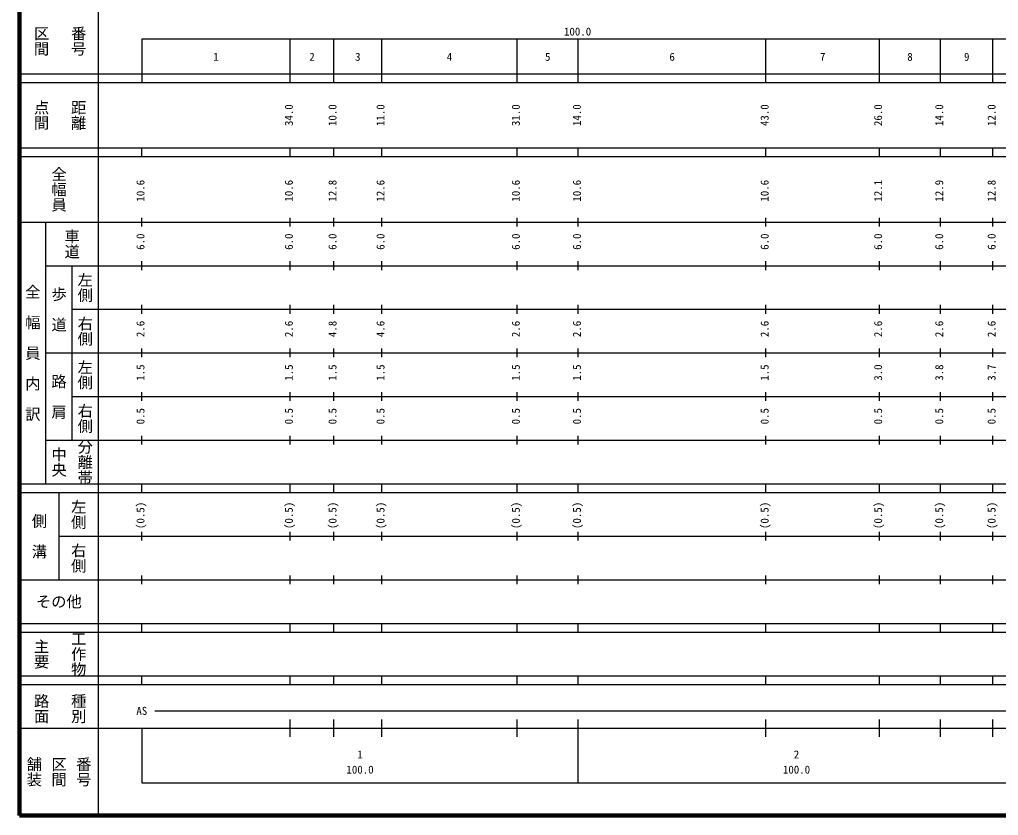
# Model space of a CAD drawing. Units: millimetres on the paper, enlarged 1000 times. Extents: x 40000 to 680000, y 20000 to 380000.
# Drawn here: x 40000 to 264259, y 20000 to 202409 of the extents above; entities that cross this region are included whole.
import ezdxf
from ezdxf.enums import TextEntityAlignment as Align

# ---------------------------------------------------------------- set-up
doc = ezdxf.new("R2010")
doc.units = ezdxf.units.MM
doc.header["$LTSCALE"] = 1000
doc.layers.add('M-TTL', color=2, linetype='Continuous', lineweight=140)
doc.layers.add('M-TTL-BAND', color=7, linetype='Continuous', lineweight=25)
doc.styles.add('@ＭＳ ゴシック', font='')
doc.styles.add('ＭＳ ゴシック', font='')
doc.styles.get('@ＭＳ ゴシック').set_extended_font_data('@MS Gothic')
doc.styles.get('ＭＳ ゴシック').set_extended_font_data('MS Gothic')

msp = doc.modelspace()

# ---------------------------------------------------------------- linework, layer by layer
at = {"layer": 'M-TTL'}
for p, q in [((40000, 380000), (40000, 20000)), ((40000, 20000), (680000, 20000))]:
    msp.add_line(p, q, dxfattribs=at)
at = {"layer": 'M-TTL-BAND'}
for p, q in [((58000, 370000), (58000, 20000)), ((68000, 198000), (579000, 198000)), ((68000, 198000), (68000, 188000)), ((102000, 188000), (102000, 198000)), ((112000, 188000), (112000, 198000)), ((123000, 188000), (123000, 198000)), ((154000, 188000), (154000, 198000)), ((168000, 188000), (168000, 198000)), ((211000, 188000), (211000, 198000)), ((237000, 188000), (237000, 198000)), ((251000, 188000), (251000, 198000)), ((263000, 188000), (263000, 198000)), ((40000, 190000), (579000, 190000)), ((40000, 188000), (579000, 188000)), ((40000, 173000), (579000, 173000)), ((68000, 171000), (68000, 173000)), ((102000, 171000), (102000, 173000)), ((112000, 171000), (112000, 173000)), ((123000, 171000), (123000, 173000)), ((154000, 171000), (154000, 173000)), ((168000, 171000), (168000, 173000)), ((211000, 171000), (211000, 173000)), ((237000, 171000), (237000, 173000)), ((251000, 171000), (251000, 173000)), ((263000, 171000), (263000, 173000)), ((40000, 171000), (579000, 171000)), ((68000, 155000), (68000, 157000)), ((102000, 155000), (102000, 157000)), ((112000, 155000), (112000, 157000)), ((123000, 155000), (123000, 157000)), ((154000, 155000), (154000, 157000)), ((168000, 155000), (168000, 157000)), ((211000, 155000), (211000, 157000)), ((237000, 155000), (237000, 157000)), ((251000, 155000), (251000, 157000)), ((263000, 155000), (263000, 157000)), ((40000, 156000), (579000, 156000)), ((46000, 96000), (46000, 156000)), ((46000, 146000), (579000, 146000)), ((52000, 146000), (52000, 106000)), ((68000, 145000), (68000, 147000)), ((102000, 145000), (102000, 147000)), ((112000, 145000), (112000, 147000)), ((123000, 145000), (123000, 147000)), ((154000, 145000), (154000, 147000)), ((168000, 145000), (168000, 147000)), ((211000, 145000), (211000, 147000)), ((237000, 145000), (237000, 147000)), ((251000, 145000), (251000, 147000)), ((263000, 145000), (263000, 147000)), ((68000, 135000), (68000, 137000)), ((102000, 135000), (102000, 137000)), ((112000, 135000), (112000, 137000)), ((123000, 135000), (123000, 137000)), ((154000, 135000), (154000, 137000)), ((168000, 135000), (168000, 137000)), ((211000, 135000), (211000, 137000)), ((237000, 135000), (237000, 137000)), ((251000, 135000), (251000, 137000)), ((263000, 135000), (263000, 137000)), ((52000, 136000), (579000, 136000)), ((46000, 126000), (579000, 126000)), ((68000, 125000), (68000, 127000)), ((102000, 125000), (102000, 127000)), ((112000, 125000), (112000, 127000)), ((123000, 125000), (123000, 127000)), ((154000, 125000), (154000, 127000)), ((168000, 125000), (168000, 127000)), ((211000, 125000), (211000, 127000)), ((237000, 125000), (237000, 127000)), ((251000, 125000), (251000, 127000)), ((263000, 125000), (263000, 127000)), ((68000, 115000), (68000, 117000)), ((102000, 115000), (102000, 117000)), ((112000, 115000), (112000, 117000)), ((123000, 115000), (123000, 117000)), ((154000, 115000), (154000, 117000)), ((168000, 115000), (168000, 117000)), ((211000, 115000), (211000, 117000)), ((237000, 115000), (237000, 117000)), ((251000, 115000), (251000, 117000)), ((263000, 115000), (263000, 117000)), ((52000, 116000), (579000, 116000)), ((46000, 106000), (579000, 106000)), ((68000, 105000), (68000, 107000)), ((102000, 105000), (102000, 107000)), ((112000, 105000), (112000, 107000)), ((123000, 105000), (123000, 107000)), ((154000, 105000), (154000, 107000)), ((168000, 105000), (168000, 107000)), ((211000, 105000), (211000, 107000)), ((237000, 105000), (237000, 107000)), ((251000, 105000), (251000, 107000)), ((263000, 105000), (263000, 107000)), ((40000, 96000), (579000, 96000)), ((68000, 94000), (68000, 96000)), ((102000, 94000), (102000, 96000)), ((112000, 94000), (112000, 96000)), ((123000, 94000), (123000, 96000)), ((154000, 94000), (154000, 96000)), ((168000, 94000), (168000, 96000)), ((211000, 94000), (211000, 96000)), ((237000, 94000), (237000, 96000)), ((251000, 94000), (251000, 96000)), ((263000, 94000), (263000, 96000)), ((40000, 94000), (579000, 94000)), ((49000, 94000), (49000, 74000)), ((49000, 84000), (579000, 84000)), ((68000, 83000), (68000, 85000)), ((102000, 83000), (102000, 85000)), ((112000, 83000), (112000, 85000)), ((123000, 83000), (123000, 85000)), ((154000, 83000), (154000, 85000)), ((168000, 83000), (168000, 85000)), ((211000, 83000), (211000, 85000)), ((237000, 83000), (237000, 85000)), ((251000, 83000), (251000, 85000)), ((263000, 83000), (263000, 85000)), ((68000, 73000), (68000, 75000)), ((102000, 73000), (102000, 75000)), ((112000, 73000), (112000, 75000)), ((123000, 73000), (123000, 75000)), ((154000, 73000), (154000, 75000)), ((168000, 73000), (168000, 75000)), ((211000, 73000), (211000, 75000)), ((237000, 73000), (237000, 75000)), ((251000, 73000), (251000, 75000)), ((263000, 73000), (263000, 75000)), ((40000, 74000), (579000, 74000)), ((40000, 64000), (579000, 64000)), ((68000, 62000), (68000, 64000)), ((102000, 62000), (102000, 64000)), ((112000, 62000), (112000, 64000)), ((123000, 62000), (123000, 64000)), ((154000, 62000), (154000, 64000)), ((168000, 62000), (168000, 64000)), ((211000, 62000), (211000, 64000)), ((237000, 62000), (237000, 64000)), ((251000, 62000), (251000, 64000)), ((263000, 62000), (263000, 64000)), ((40000, 62000), (579000, 62000)), ((40000, 52000), (579000, 52000)), ((68000, 50000), (68000, 52000)), ((102000, 50000), (102000, 52000)), ((112000, 50000), (112000, 52000)), ((123000, 50000), (123000, 52000)), ((154000, 50000), (154000, 52000)), ((168000, 50000), (168000, 52000)), ((211000, 50000), (211000, 52000)), ((237000, 50000), (237000, 52000)), ((251000, 50000), (251000, 52000)), ((263000, 50000), (263000, 52000)), ((40000, 50000), (579000, 50000)), ((71000, 44000), (565000, 44000)), ((102000, 38000), (102000, 42000)), ((112000, 38000), (112000, 42000)), ((123000, 38000), (123000, 42000)), ((154000, 38000), (154000, 42000)), ((168000, 27500), (168000, 42000)), ((211000, 38000), (211000, 42000)), ((237000, 38000), (237000, 42000)), ((251000, 38000), (251000, 42000)), ((263000, 38000), (263000, 42000)), ((40000, 40000), (579000, 40000)), ((68000, 40000), (68000, 27500)), ((68000, 27500), (579000, 27500))]:
    msp.add_line(p, q, dxfattribs=at)

# ---------------------------------------------------------------- texts
at = {"layer": 'M-TTL-BAND', "style": '@ＭＳ ゴシック'}
for s, p in [('区間', (45000, 197500)), ('番号', (53500, 197500)), ('点間', (45000, 180500)), ('距離', (53500, 180500)), ('全幅員', (49000, 163500)), ('車道', (52000, 151000)), ('左側', (55000, 141000)), ('全\u3000幅\u3000員\u3000内\u3000訳', (43000, 126000)), ('歩\u3000道', (49000, 136000)), ('右側', (55000, 131000)), ('左側', (55000, 121000)), ('路\u3000肩', (49000, 116000)), ('右側', (55000, 111000)), ('分離帯', (55000, 101000)), ('中央', (49000, 101000)), ('左側', (53500, 89000)), ('側\u3000溝', (44500, 84000)), ('右側', (53500, 79000)), ('工作物', (53500, 57000)), ('主要', (45000, 57000)), ('路面', (45000, 44500)), ('種別', (53500, 44500)), ('舗装', (43333, 30000)), ('区間', (49000, 30000)), ('番号', (54667, 30000))]:
    msp.add_text(s, height=2566, rotation=270, dxfattribs=at).set_placement(p, align=Align.MIDDLE_CENTER)
at = {"layer": 'M-TTL-BAND', "style": 'ＭＳ ゴシック'}
for s, p in [('100.0', (167844, 198195)), ('1', (85000, 192405)), ('2', (107000, 192405)), ('3', (117500, 192405)), ('4', (138500, 192405)), ('5', (161000, 192405)), ('6', (189500, 192405)), ('7', (224000, 192405)), ('8', (244000, 192405)), ('9', (257000, 192405)), ('AS', (68000, 42500)), ('1', (118000, 32523)), ('2', (218000, 32523)), ('100.0', (118000, 29033)), ('100.0', (218000, 29033))]:
    msp.add_text(s, height=1833, dxfattribs=at).set_placement(p, align=Align.BOTTOM_CENTER)
for s, p in [('34.0', (103154, 180500)), ('10.0', (113154, 180500)), ('11.0', (124154, 180500)), ('31.0', (155154, 180500)), ('14.0', (169154, 180500)), ('43.0', (212154, 180500)), ('26.0', (238154, 180500)), ('14.0', (252154, 180500)), ('12.0', (264154, 180500)), ('10.6', (69154, 163174)), ('10.6', (103154, 163174)), ('12.8', (113154, 163174)), ('12.6', (124154, 163174)), ('10.6', (155154, 163174)), ('10.6', (169154, 163174)), ('10.6', (212154, 163174)), ('12.1', (238154, 163174)), ('12.9', (252154, 163174)), ('12.8', (264154, 163174)), ('6.0', (69154, 151500)), ('6.0', (103154, 151500)), ('6.0', (113154, 151500)), ('6.0', (124154, 151500)), ('6.0', (155154, 151500)), ('6.0', (169154, 151500)), ('6.0', (212154, 151500)), ('6.0', (238154, 151500)), ('6.0', (252154, 151500)), ('6.0', (264154, 151500)), ('2.6', (69154, 131500)), ('2.6', (103154, 131500)), ('4.8', (113154, 131500)), ('4.6', (124154, 131500)), ('2.6', (155154, 131500)), ('2.6', (169154, 131500)), ('2.6', (212154, 131500)), ('2.6', (238154, 131500)), ('2.6', (252154, 131500)), ('2.6', (264154, 131500)), ('1.5', (69154, 121500)), ('1.5', (103154, 121500)), ('1.5', (113154, 121500)), ('1.5', (124154, 121500)), ('1.5', (155154, 121500)), ('1.5', (169154, 121500)), ('1.5', (212154, 121500)), ('3.0', (238154, 121500)), ('3.8', (252154, 121500)), ('3.7', (264154, 121500)), ('0.5', (69154, 111500)), ('0.5', (103154, 111500)), ('0.5', (113154, 111500)), ('0.5', (124154, 111500)), ('0.5', (155154, 111500)), ('0.5', (169154, 111500)), ('0.5', (212154, 111500)), ('0.5', (238154, 111500)), ('0.5', (252154, 111500)), ('0.5', (264154, 111500)), ('(0.5)', (69154, 88764)), ('(0.5)', (103154, 88764)), ('(0.5)', (113154, 88764)), ('(0.5)', (124154, 88764)), ('(0.5)', (155154, 88764)), ('(0.5)', (169154, 88764)), ('(0.5)', (212154, 88764)), ('(0.5)', (238154, 88764)), ('(0.5)', (252154, 88764)), ('(0.5)', (264154, 88764))]:
    msp.add_text(s, height=1833, rotation=90, dxfattribs=at).set_placement(p, align=Align.BOTTOM_CENTER)
msp.add_text('その他', height=2566, dxfattribs=at).set_placement((49000, 69000), align=Align.MIDDLE_CENTER)

doc.saveas('drawing.dxf')
